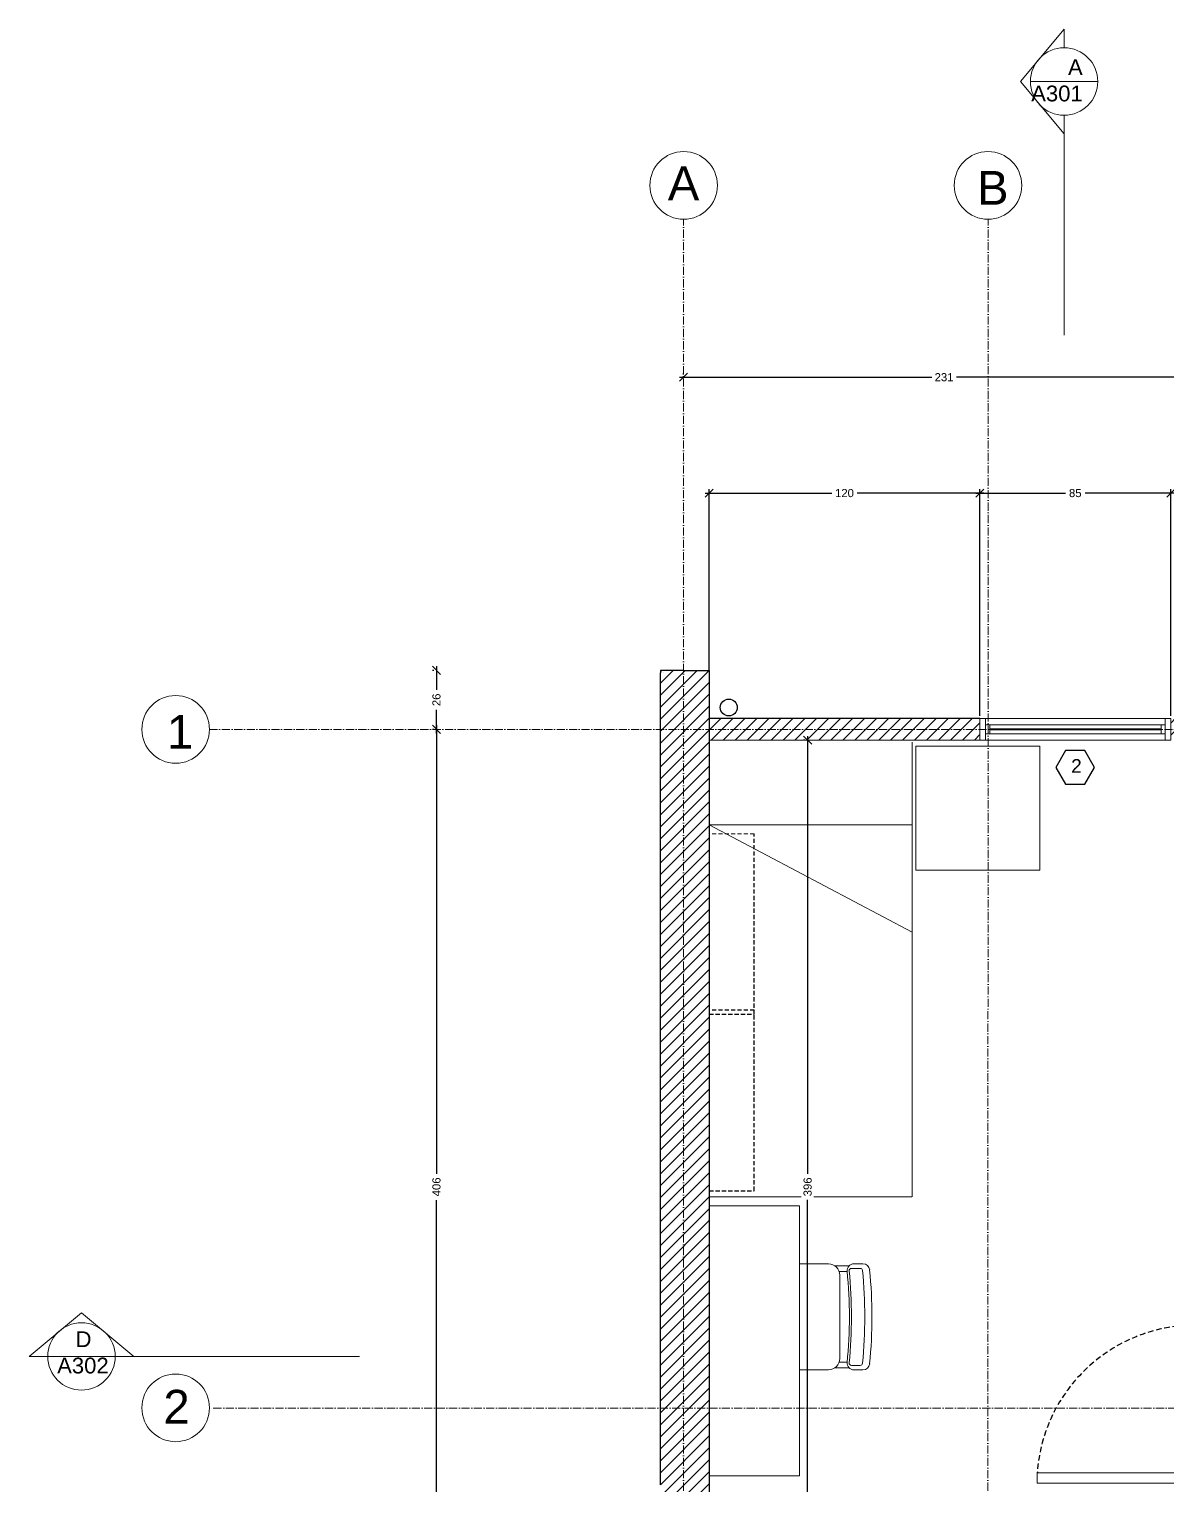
# Model space of a CAD drawing. Header units: centimetres. Extents: x 1059 to 7420, y -439 to 4439.
# Drawn here: x 3033 to 3537, y 3742 to 4387 of the extents above; entities that cross this region are included whole.
import ezdxf

# ---------------------------------------------------------------- set-up
doc = ezdxf.new("R2010")
doc.units = ezdxf.units.CM
doc.header["$MEASUREMENT"] = 0
doc.linetypes.add('ACAD_ISO10W100', pattern=[18, 12, -3, 0, -3])
doc.linetypes.add('HIDDEN', pattern=[0.375, 0.25, -0.125])
doc.layers.add('ARREDI', color=8, linetype='Continuous', lineweight=18)
doc.layers.add('CAMPITURE', color=7, linetype='Continuous', lineweight=25)
for name, color, linetype in [('INFISSI', 4, 'Continuous'), ('NUMERAZIONE', 30, 'Continuous'), ('quote nuove', 2, 'Continuous'), ('STRUTTURA', 1, 'Continuous')]:
    doc.layers.add(name, color=color, linetype=linetype)
doc.layers.get('0').off()
doc.styles.add('ARIAL', font='Arial.ttf')
doc.styles.get("Standard").update_dxf_attribs({"font": 'Arial.ttf'})
doc.dimstyles.new('TICK_36', dxfattribs={"dimtxt": 3.6, "dimasz": 3.6, "dimexe": 1.8, "dimexo": 1.2, "dimgap": 1.8, "dimtad": 0, "dimdec": 0, "dimzin": 0, "dimdsep": 46, "dimtxsty": 'ARIAL', "dimblk": 'OBLIQUE', "dimcen": 1.8, "dimdle": 1.8, "dimclrd": 256, "dimclrt": 256, "dimadec": 0, "dimazin": 0, "dimtfac": 1, "dimtdec": 0, "dimtmove": 1, "dimatfit": 3, "dimldrblk": 'OPEN90', "dimfxl": 1, "dimtfill": 1, "dimtolj": 1, "dimtzin": 0, "dimarcsym": 0})
pattern_1 = [(45, (-311.728, 3670.2875), (-2.6516504, 2.6516504), [])]

# ---------------------------------------------------------------- blocks, each defined once
blk = doc.blocks.new('_Oblique')
at = {"color": 0, "linetype": 'ByBlock', "lineweight": -2}
blk.add_line((-0.5, -0.5), (0.5, 0.5), dxfattribs=at)
blk = doc.blocks.new('*D517')
at = {"layer": 'quote nuove', "lineweight": -2, "transparency": 16777216}
for p, q in [((3320.97, 4232.36), (3432.87, 4232.36)), ((3555.73, 4232.36), (3443.83, 4232.36))]:
    blk.add_line(p, q, dxfattribs=at)
at = {"layer": 'quote nuove', "color": 0, "lineweight": -2, "transparency": 16777216}
for p, q in [((3322.77, 4233.56), (3322.77, 4234.16)), ((3553.93, 4233.56), (3553.93, 4234.16))]:
    blk.add_line(p, q, dxfattribs=at)
at = {"layer": 'quote nuove', "lineweight": -2, "transparency": 16777216, "xscale": 3.6, "yscale": 3.6, "zscale": 3.6, "rotation": 180}
blk.add_blockref('_Oblique', (3322.77, 4232.36), dxfattribs=at)
at = {"layer": 'quote nuove', "lineweight": -2, "transparency": 16777216, "xscale": 3.6, "yscale": 3.6, "zscale": 3.6}
blk.add_blockref('_Oblique', (3553.93, 4232.36), dxfattribs=at)
at = {"layer": 'quote nuove', "lineweight": 0, "transparency": 16777216, "insert": (3438.35, 4232.36), "char_height": 3.6, "attachment_point": 5, "style": 'ARIAL', "bg_fill": 3, "box_fill_scale": 1.25, "bg_fill_color": 256, "bg_fill_true_color": 13158600, "bg_fill_transparency": 0}
blk.add_mtext('\\A1;231', dxfattribs=at)
blk = doc.blocks.new('_Open90')
at = {"color": 0, "linetype": 'ByBlock', "lineweight": -2}
for p, q in [((0, 0), (-1, 0)), ((-0.5, 0.5), (0, 0)), ((0, 0), (-0.5, -0.5))]:
    blk.add_line(p, q, dxfattribs=at)
blk = doc.blocks.new('*D524')
at = {"layer": 'quote nuove', "lineweight": -2, "transparency": 16777216}
for p, q in [((3213.25, 4078.05), (3213.25, 3879.26)), ((3213.25, 3668.77), (3213.25, 3867.56))]:
    blk.add_line(p, q, dxfattribs=at)
at = {"layer": 'quote nuove', "color": 0, "lineweight": -2, "transparency": 16777216}
for p, q in [((3212.05, 4076.25), (3211.45, 4076.25)), ((3214.45, 3670.57), (3215.05, 3670.57))]:
    blk.add_line(p, q, dxfattribs=at)
at = {"layer": 'quote nuove', "lineweight": -2, "transparency": 16777216, "xscale": 3.6, "yscale": 3.6, "zscale": 3.6}
for p, rotation in [((3213.25, 4076.25), 90), ((3213.25, 3670.57), 270)]:
    blk.add_blockref('_Oblique', p, dxfattribs=dict(at, rotation=rotation))
at = {"layer": 'quote nuove', "lineweight": 0, "transparency": 16777216, "insert": (3213.25, 3873.41), "char_height": 3.6, "attachment_point": 5, "rotation": 90, "style": 'ARIAL', "bg_fill": 3, "box_fill_scale": 1.25, "bg_fill_color": 256, "bg_fill_true_color": 13158600, "bg_fill_transparency": 0}
blk.add_mtext('\\A1;406', dxfattribs=at)
blk = doc.blocks.new('*D525')
at = {"layer": 'quote nuove', "color": 0, "lineweight": -2, "transparency": 16777216}
for p, q in [((3212.05, 4102.41), (3211.45, 4102.41)), ((3212.05, 4076.25), (3211.45, 4076.25))]:
    blk.add_line(p, q, dxfattribs=at)
at = {"layer": 'quote nuove', "lineweight": -2, "transparency": 16777216}
for p, q in [((3213.25, 4104.21), (3213.25, 4093.76)), ((3213.25, 4074.45), (3213.25, 4084.9))]:
    blk.add_line(p, q, dxfattribs=at)
at = {"layer": 'quote nuove', "lineweight": -2, "transparency": 16777216, "xscale": 3.6, "yscale": 3.6, "zscale": 3.6}
for p, rotation in [((3213.25, 4102.41), 90), ((3213.25, 4076.25), 270)]:
    blk.add_blockref('_Oblique', p, dxfattribs=dict(at, rotation=rotation))
at = {"layer": 'quote nuove', "lineweight": 0, "transparency": 16777216, "insert": (3213.25, 4089.33), "char_height": 3.6, "attachment_point": 5, "rotation": 90, "style": 'ARIAL', "bg_fill": 3, "box_fill_scale": 1.25, "bg_fill_color": 256, "bg_fill_true_color": 13158600, "bg_fill_transparency": 0}
blk.add_mtext('\\A1;26', dxfattribs=at)
blk = doc.blocks.new('*D527')
at = {"layer": 'quote nuove', "color": 0, "lineweight": -2, "transparency": 16777216}
for p, q in [((3376.64, 4071.5), (3376.04, 4071.5)), ((3376.64, 3675.32), (3376.04, 3675.32))]:
    blk.add_line(p, q, dxfattribs=at)
at = {"layer": 'quote nuove', "lineweight": -2, "transparency": 16777216}
for p, q in [((3377.84, 4073.3), (3377.84, 3879.16)), ((3377.84, 3673.52), (3377.84, 3867.65))]:
    blk.add_line(p, q, dxfattribs=at)
at = {"layer": 'quote nuove', "lineweight": -2, "transparency": 16777216, "xscale": 3.6, "yscale": 3.6, "zscale": 3.6}
for p, rotation in [((3377.84, 4071.5), 90), ((3377.84, 3675.32), 270)]:
    blk.add_blockref('_Oblique', p, dxfattribs=dict(at, rotation=rotation))
at = {"layer": 'quote nuove', "lineweight": 0, "transparency": 16777216, "insert": (3377.84, 3873.41), "char_height": 3.6, "attachment_point": 5, "rotation": 90, "style": 'ARIAL', "bg_fill": 3, "box_fill_scale": 1.25, "bg_fill_color": 256, "bg_fill_true_color": 13158600, "bg_fill_transparency": 0}
blk.add_mtext('\\A1;396', dxfattribs=at)
blk = doc.blocks.new('*D601')
at = {"layer": 'quote nuove', "lineweight": -2, "transparency": 16777216}
for p, q in [((3332.38, 4180.99), (3388.57, 4180.99)), ((3455.98, 4180.99), (3399.78, 4180.99))]:
    blk.add_line(p, q, dxfattribs=at)
at = {"layer": 'quote nuove', "color": 0, "lineweight": -2, "transparency": 16777216}
for p, q in [((3334.18, 4102.5), (3334.18, 4182.79)), ((3454.18, 4082.3), (3454.18, 4182.79))]:
    blk.add_line(p, q, dxfattribs=at)
at = {"layer": 'quote nuove', "lineweight": -2, "transparency": 16777216, "xscale": 3.6, "yscale": 3.6, "zscale": 3.6, "rotation": 180}
blk.add_blockref('_Oblique', (3334.18, 4180.99), dxfattribs=at)
at = {"layer": 'quote nuove', "lineweight": -2, "transparency": 16777216, "xscale": 3.6, "yscale": 3.6, "zscale": 3.6}
blk.add_blockref('_Oblique', (3454.18, 4180.99), dxfattribs=at)
at = {"layer": 'quote nuove', "lineweight": 0, "transparency": 16777216, "insert": (3394.18, 4180.99), "char_height": 3.6, "attachment_point": 5, "style": 'ARIAL', "bg_fill": 3, "box_fill_scale": 1.25, "bg_fill_color": 256, "bg_fill_true_color": 13158600, "bg_fill_transparency": 0}
blk.add_mtext('\\A1;120', dxfattribs=at)
blk = doc.blocks.new('*D530')
at = {"layer": 'quote nuove', "lineweight": -2, "transparency": 16777216}
for p, q in [((3452.38, 4180.99), (3492.17, 4180.99)), ((3540.68, 4180.99), (3500.88, 4180.99))]:
    blk.add_line(p, q, dxfattribs=at)
at = {"layer": 'quote nuove', "color": 0, "lineweight": -2, "transparency": 16777216}
for p, q in [((3454.18, 4082.3), (3454.18, 4182.79)), ((3538.88, 4082.3), (3538.88, 4182.79))]:
    blk.add_line(p, q, dxfattribs=at)
at = {"layer": 'quote nuove', "lineweight": -2, "transparency": 16777216, "xscale": 3.6, "yscale": 3.6, "zscale": 3.6, "rotation": 180}
blk.add_blockref('_Oblique', (3454.18, 4180.99), dxfattribs=at)
at = {"layer": 'quote nuove', "lineweight": -2, "transparency": 16777216, "xscale": 3.6, "yscale": 3.6, "zscale": 3.6}
blk.add_blockref('_Oblique', (3538.88, 4180.99), dxfattribs=at)
at = {"layer": 'quote nuove', "lineweight": 0, "transparency": 16777216, "insert": (3496.53, 4180.99), "char_height": 3.6, "attachment_point": 5, "style": 'ARIAL', "bg_fill": 3, "box_fill_scale": 1.25, "bg_fill_color": 256, "bg_fill_true_color": 13158600, "bg_fill_transparency": 0}
blk.add_mtext('\\A1;85', dxfattribs=at)

msp = doc.modelspace()

# ---------------------------------------------------------------- hatches: boundary and pattern name
at = {"layer": 'CAMPITURE'}
h = msp.add_hatch(dxfattribs=at)
h.set_pattern_fill('ANSI31', color=0, scale=30)
h.set_pattern_definition(pattern_1)
h.paths.add_polyline_path([(3334.18, 4102.4), (3312.57, 4102.4), (3312.57, 3350.2), (3334.18, 3350.2)])
h = msp.add_hatch(dxfattribs=at)
h.set_pattern_fill('ANSI31', color=256, scale=30)
h.set_pattern_definition(pattern_1)
h.paths.add_polyline_path([(3935.48, 4079.74), (3935.48, 4072.72), (3942.48, 4072.71), (3942.48, 4079.74)])
h.paths.add_polyline_path([(3643.68, 4080), (3636.43, 4080), (3636.43, 4072.5), (3636.43, 3814.58), (3643.67, 3814.58), (3643.67, 3981.3), (3643.67, 3981.3)])
h.paths.add_polyline_path([(3636.42, 4081.15), (3538.88, 4081.15), (3538.87, 4071.37), (3636.42, 4071.37)])
h.paths.add_polyline_path([(3454.18, 4081.1), (3334.18, 4081.1), (3334.18, 4079), (3334.18, 4071.5), (3454.18, 4071.5)])
h.paths.add_polyline_path([(3557.68, 4071.46), (3550.18, 4071.46), (3550.18, 3951.5), (3550.18, 3814.58), (3557.68, 3814.58)])
h.paths.add_polyline_path([(3651.44, 3388.12), (3645.78, 3388.03), (3645.78, 3380.38), (3651.44, 3380.38)])
h.paths.add_polyline_path([(3645.73, 3388.03), (3643.63, 3388.03), (3643.68, 3380.43), (3645.78, 3380.43)])
h.paths.add_polyline_path([(3942.48, 3388.2), (3936.12, 3388.2), (3936.12, 3380.2), (3942.48, 3380.2)])

# ---------------------------------------------------------------- linework, layer by layer
at = {"layer": 'ARREDI', "lineweight": 0}
for p, q in [((3424.18, 4070.51), (3424.18, 3868.93)), ((3425.82, 4017.42), (3425.82, 4068.85)), ((3425.82, 4068.85), (3480.82, 4068.85)), ((3425.82, 4013.85), (3425.82, 4068.85)), ((3480.82, 4068.85), (3480.82, 4013.85)), ((3480.82, 4013.85), (3425.82, 4013.85)), ((3334.18, 3864.96), (3374.18, 3864.96)), ((3374.18, 3864.96), (3374.18, 3745.32)), ((3334.18, 3745.32), (3374.18, 3745.32))]:
    msp.add_line(p, q, dxfattribs=at)
at = {"layer": 'ARREDI'}
for p, q in [((3424.18, 4068.93), (3424.18, 4033.93)), ((3424.18, 4033.93), (3334.18, 4033.93)), ((3334.18, 4033.93), (3424.18, 3986.33)), ((3424.11, 3868.93), (3334.18, 3868.93)), ((3374.18, 3839.29), (3387.07, 3839.29)), ((3396.22, 3838.4), (3389.91, 3838.4)), ((3398.35, 3839.29), (3402.37, 3839.29)), ((3395.39, 3835.9), (3391.8, 3835.9)), ((3392.07, 3834.29), (3392.07, 3797.29)), ((3397.25, 3837.29), (3401.2, 3837.29)), ((3396.22, 3793.18), (3389.91, 3793.18)), ((3395.39, 3795.68), (3391.8, 3795.68)), ((3401.2, 3794.29), (3397.25, 3794.29)), ((3387.07, 3792.29), (3374.18, 3792.29)), ((3402.37, 3792.29), (3398.35, 3792.29))]:
    msp.add_line(p, q, dxfattribs=at)
at = {"layer": 'ARREDI', "linetype": 'HIDDEN', "lineweight": 0, "ltscale": 7.5}
msp.add_line((3354.18, 4029.97), (3334.18, 4029.97), dxfattribs=at)
at = {"layer": 'ARREDI', "linetype": 'HIDDEN', "lineweight": -2, "ltscale": 7.5}
for p, q in [((3354.18, 3949.97), (3354.18, 4029.97)), ((3354.18, 3951.72), (3334.18, 3951.72)), ((3334.18, 3949.97), (3354.18, 3949.97)), ((3354.18, 3871.72), (3354.18, 3951.72)), ((3334.18, 3871.72), (3354.18, 3871.72))]:
    msp.add_line(p, q, dxfattribs=at)
at = {"layer": 'ARREDI'}
for centre, radius, start, end in [((3387.07, 3834.29), 5, 0, 90), ((3398.35, 3836.29), 3, 90, 185.64732), ((3402.37, 3836.29), 3, 5.54059, 90), ((3191.03, 3815.79), 205.32, 354.35268, 5.64732), ((3397.25, 3836.29), 1, 90, 185.64732), ((3189.94, 3815.79), 207.32, 354.35268, 5.64732), ((3401.2, 3836.29), 1, 5.54059, 90), ((3189.87, 3815.79), 213.32, 354.45941, 5.54059), ((3191.03, 3815.79), 215.32, 354.45941, 5.54059), ((3387.07, 3797.29), 5, 270, 0), ((3398.35, 3795.29), 3, 174.35268, 270), ((3397.25, 3795.29), 1, 174.35268, 270), ((3401.2, 3795.29), 1, 270, 354.45941), ((3402.37, 3795.29), 3, 270, 354.45941)]:
    msp.add_arc(centre, radius, start, end, dxfattribs=at)
at = {"layer": 'INFISSI', "color": 4, "lineweight": 0}
for p, q in [((3456.68, 4081.1), (3536.38, 4081.1)), ((3458.68, 4076.05), (3458.68, 4076.55)), ((3458.68, 4076.55), (3534.68, 4076.55)), ((3534.68, 4076.55), (3533.49, 4076.55)), ((3534.68, 4076.3), (3534.68, 4076.55)), ((3458.68, 4074.3), (3456.68, 4074.3)), ((3456.68, 4071.5), (3536.38, 4071.5)), ((3534.68, 4076.05), (3458.68, 4076.05)), ((3534.68, 4074.3), (3458.68, 4074.3)), ((3533.49, 4076.05), (3534.68, 4076.05)), ((3534.68, 4074.3), (3536.38, 4074.3))]:
    msp.add_line(p, q, dxfattribs=at)
for points in [[(3454.18, 4081.1), (3456.68, 4081.1), (3456.68, 4071.5), (3454.18, 4071.5)], [(3538.88, 4081.1), (3536.38, 4081.1), (3536.38, 4071.5), (3538.88, 4071.5)]]:
    msp.add_lwpolyline(points, close=True, dxfattribs=at)
at = {"layer": 'INFISSI', "color": 4, "linetype": 'Continuous', "lineweight": 0}
msp.add_lwpolyline([(3479.68, 3746.58), (3549.68, 3746.58), (3549.68, 3742.08), (3479.68, 3742.08), (3479.68, 3746.58)], dxfattribs=at)
at = {"layer": 'INFISSI', "color": 4, "linetype": 'HIDDEN', "lineweight": -2, "ltscale": 10}
msp.add_arc((3549.78, 3741.81), 70.27, 90.08643, 176.10934, dxfattribs=at)
at = {"layer": 'NUMERAZIONE', "lineweight": 0}
for p, q in [((3472.17, 4363.47), (3491.56, 4386.71)), ((3491.56, 4386.71), (3491.56, 4378.42)), ((3472.17, 4363.47), (3491.56, 4340.23)), ((3476.61, 4363.47), (3506.51, 4363.47)), ((3491.56, 4348.52), (3491.56, 4340.23)), ((3491.56, 4340.23), (3491.56, 4250.96)), ((3055.81, 3817.64), (3032.57, 3798.25)), ((3055.81, 3817.64), (3079.05, 3798.25)), ((3079.05, 3798.25), (3032.57, 3798.25)), ((3079.05, 3798.25), (3179.05, 3798.25))]:
    msp.add_line(p, q, dxfattribs=at)
at = {"layer": 'NUMERAZIONE'}
msp.add_lwpolyline([(3505.06, 4059.4), (3500.78, 4066.81), (3492.23, 4066.81), (3487.96, 4059.4), (3492.23, 4052), (3500.78, 4052)], close=True, dxfattribs=at)
at = {"layer": 'NUMERAZIONE', "lineweight": 0}
for centre in [(3491.56, 4363.47), (3055.81, 3798.25)]:
    msp.add_circle(centre, 14.95, dxfattribs=at)
at = {"layer": 'quote nuove', "color": 253, "linetype": 'ACAD_ISO10W100', "lineweight": 0, "ltscale": 0.3}
for p, q in [((3322.77, 3150.2), (3322.77, 4302.41)), ((3112.57, 4076.25), (4162.88, 4076.25))]:
    msp.add_line(p, q, dxfattribs=at)
at = {"layer": 'quote nuove', "color": 253, "lineweight": 0}
for centre in [(3322.86, 4317.41), (3457.82, 4317.41), (3097.57, 4076.25), (3097.57, 3775.45)]:
    msp.add_circle(centre, 15, dxfattribs=at)
at = {"layer": 'STRUTTURA'}
for p, q in [((3334.18, 4102.4), (3334.18, 4004.93)), ((3334.18, 4004.93), (3334.18, 3350.23))]:
    msp.add_line(p, q, dxfattribs=at)
at = {"layer": 'STRUTTURA', "lineweight": 0}
msp.add_line((3334.18, 4071.5), (3454.18, 4071.51), dxfattribs=at)
at = {"layer": 'STRUTTURA'}
for points in [[(3322.77, 4102.4), (3312.57, 4102.4), (3312.57, 4101.3), (3312.57, 4101.3)], [(3322.77, 4102.4), (3334.18, 4102.4), (3334.18, 4101.3)], [(3312.57, 3741.3), (3312.57, 4101.3)], [(3313.77, 4101.3), (3313.77, 4101.3)]]:
    msp.add_lwpolyline(points, dxfattribs=at)
at = {"layer": 'STRUTTURA', "ltscale": 0.05}
msp.add_circle((3342.86, 4085.95), 3.75, dxfattribs=at)

# ---------------------------------------------------------------- texts
at = {"layer": 'NUMERAZIONE', "lineweight": 0, "char_height": 7}
for s, insert, attachment_point in [('   A      \\PA301', (3499.83, 4373.33), 3), ('   D\\PA302', (3045.03, 3809.37), 1)]:
    msp.add_mtext_dynamic_manual_height_columns(s, width=18.8196, gutter_width=12.5, heights=[0], dxfattribs=dict(at, insert=insert, attachment_point=attachment_point))
at = {"layer": 'NUMERAZIONE', "ltscale": 0.1, "insert": (3494.73, 4063.05), "char_height": 6, "attachment_point": 1}
msp.add_mtext_dynamic_manual_height_columns('2', width=0.5819, gutter_width=12.5, heights=[0], dxfattribs=at)
at = {"layer": 'quote nuove', "color": 253, "lineweight": 0, "char_height": 15, "attachment_point": 1}
for s, insert in [('A', (3315.83, 4325.8)), ('B', (3452.96, 4323.82)), ('1', (3093.71, 4082.63)), ('2', (3092.14, 3783.42))]:
    msp.add_mtext_dynamic_manual_height_columns(s, width=15.1923, gutter_width=12.5, heights=[0], dxfattribs=dict(at, insert=insert))

# ---------------------------------------------------------------- next in the draw order: dimensions: what is measured, and where the dimension line sits
at = {"layer": 'quote nuove', "color": 253, "lineweight": 0}
for base, p1, p2, picture, middle in [((3553.93, 4232.36), (3322.77, 4232.36), (3553.93, 4232.36), '*D517', (3438.35, 4232.36)), ((3454.18, 4180.99), (3334.18, 4101.3), (3454.18, 4081.1), '*D601', (3394.18, 4180.99))]:
    dim = msp.add_linear_dim(base=base, p1=p1, p2=p2, dimstyle='TICK_36', dxfattribs=at)
    dim.commit()
    dim.dimension.update_dxf_attribs({"geometry": picture, "text_midpoint": middle})
for base, p1, p2, picture, middle in [((3213.25, 4076.25), (3213.25, 3670.57), (3213.25, 4076.25), '*D524', (3213.25, 3873.41)), ((3377.84, 4071.5), (3377.84, 3675.32), (3377.84, 4071.5), '*D527', (3377.84, 3873.41))]:
    dim = msp.add_linear_dim(base=base, p1=p1, p2=p2, angle=90, dimstyle='TICK_36', dxfattribs=at)
    dim.commit()
    dim.dimension.update_dxf_attribs({"geometry": picture, "text_midpoint": middle})

# ---------------------------------------------------------------- next in the draw order: linework, layer by layer
at = {"layer": 'quote nuove', "color": 253, "linetype": 'ACAD_ISO10W100', "lineweight": 0, "ltscale": 0.3}
msp.add_line((4162.88, 3775.35), (3112.57, 3775.35), dxfattribs=at)

# ---------------------------------------------------------------- next in the draw order: dimensions: what is measured, and where the dimension line sits
at = {"layer": 'quote nuove', "color": 253, "lineweight": 0}
dim = msp.add_linear_dim(base=(3538.88, 4180.99), p1=(3454.18, 4081.1), p2=(3538.88, 4081.1), dimstyle='TICK_36', dxfattribs=at)
dim.commit()
dim.dimension.update_dxf_attribs({"geometry": '*D530', "text_midpoint": (3496.53, 4180.99)})
dim = msp.add_linear_dim(base=(3213.25, 4102.41), p1=(3213.25, 4076.25), p2=(3213.25, 4102.41), angle=90, dimstyle='TICK_36', dxfattribs=at)
dim.commit()
dim.dimension.update_dxf_attribs({"geometry": '*D525', "text_midpoint": (3213.25, 4089.33)})

# ---------------------------------------------------------------- next in the draw order: linework, layer by layer
at = {"layer": 'INFISSI', "color": 4, "lineweight": 0}
for p, q in [((3456.68, 4078.3), (3458.68, 4078.3)), ((3458.68, 4078.3), (3458.68, 4074.3)), ((3458.68, 4078.3), (3534.68, 4078.3)), ((3536.38, 4078.3), (3534.68, 4078.3)), ((3534.68, 4078.3), (3534.68, 4074.3)), ((3534.68, 4078.3), (3534.68, 4074.3))]:
    msp.add_line(p, q, dxfattribs=at)
at = {"layer": 'quote nuove', "color": 253, "linetype": 'ACAD_ISO10W100', "lineweight": 0, "ltscale": 0.3}
msp.add_line((3457.82, 3150.2), (3457.83, 4302.41), dxfattribs=at)
at = {"layer": 'STRUTTURA'}
msp.add_line((3454.18, 4081.1), (3334.18, 4081.1), dxfattribs=at)

doc.saveas('drawing.dxf')
